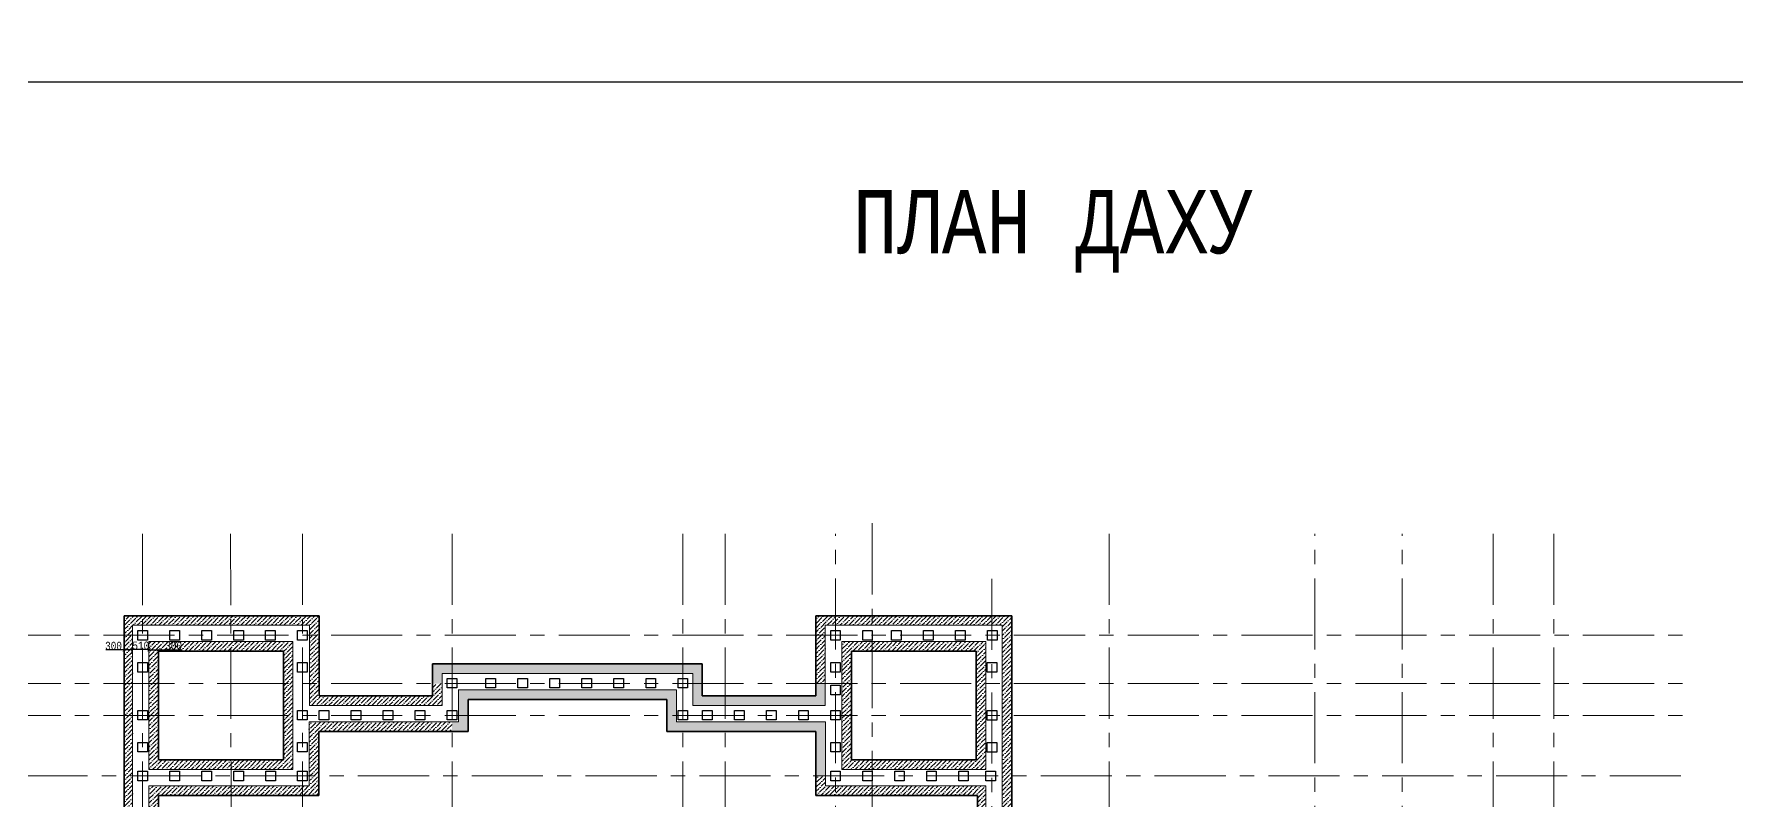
# Model space of a CAD drawing. Header units: millimetres. Extents: x -689206 to 4969298, y -1019800 to 703299.
# Drawn here: x 939995 to 993201, y -337854 to -313889 of the extents above; entities that cross this region are included whole.
import ezdxf

# ---------------------------------------------------------------- set-up
doc = ezdxf.new("R2010")
doc.units = ezdxf.units.MM
doc.linetypes.add('осеваяX2', pattern=[101.6, 63.5, -12.7, 12.7, -12.7])
doc.layers.add('внешняярамка', color=7, linetype='Continuous', lineweight=5, plot=False)
for name, color, linetype, lineweight in [('Відомість заповнення дверних та віконних прорізів', 7, 'Continuous', 5), ('РАЗМЕРЫ', 7, 'Continuous', 9), ('стены', 7, 'Continuous', 20), ('Штамп', 7, 'Continuous', 5)]:
    doc.layers.add(name, color=color, linetype=linetype, lineweight=lineweight)
doc.styles.add('Аннотативный', font='isocteur.ttf', dxfattribs={"width": 0.7, "height": 250})
doc.dimstyles.new('Аннотативный', dxfattribs={"dimscale": 0, "dimtxt": 250, "dimasz": 100, "dimexe": 1.25, "dimexo": 0.625, "dimtad": 1, "dimdec": 0, "dimtxsty": 'Аннотативный', "dimblk": 'ARCHTICK', "dimcen": 2.5, "dimadec": 0, "dimazin": 0, "dimtfac": 1, "dimtdec": 0, "dimtmove": 0, "dimatfit": 3, "dimfxl": 1, "dimarcsym": 0})
pattern_1 = [(45, (-17702.99, -1478.19), (50.513941, 185.2177825), [238.125, -47.625, 0, -47.625])]

# ---------------------------------------------------------------- blocks, each defined once
blk = doc.blocks.new('_ArchTick')
at = {"color": 0, "linetype": 'ByBlock', "const_width": 0.15}
blk.add_lwpolyline([(-0.5, -0.5), (0.5, 0.5)], dxfattribs=at)
blk = doc.blocks.new('*D2489')
at = {"layer": 'Defpoints', "color": 0, "lineweight": 5, "ltscale": 35, "transparency": 16777216}
for p in [(943585, -333128), (943585, -333128), (943885, -333174)]:
    blk.add_point(p, dxfattribs=at)
at = {"layer": 'РАЗМЕРЫ', "color": 0, "lineweight": -2, "ltscale": 35, "transparency": 16777216}
for p, q in [((943585, -333128), (943885, -333128)), ((943585, -333129), (943585, -333129)), ((943885, -333173), (943885, -333127)), ((943885, -333128), (944594, -333128))]:
    blk.add_line(p, q, dxfattribs=at)
at = {"layer": 'РАЗМЕРЫ', "color": 0, "lineweight": -2, "ltscale": 35, "transparency": 16777216, "xscale": 100, "yscale": 100, "zscale": 100, "rotation": 180}
blk.add_blockref('_ArchTick', (943585, -333128), dxfattribs=at)
at = {"layer": 'РАЗМЕРЫ', "color": 0, "lineweight": -2, "ltscale": 35, "transparency": 16777216, "xscale": 100, "yscale": 100, "zscale": 100}
blk.add_blockref('_ArchTick', (943885, -333128), dxfattribs=at)
at = {"layer": 'РАЗМЕРЫ', "color": 0, "lineweight": 20, "ltscale": 35, "transparency": 16777216, "insert": (944357, -333003), "char_height": 250, "attachment_point": 5, "style": 'Аннотативный'}
blk.add_mtext('300', dxfattribs=at)
blk = doc.blocks.new('*D2490')
at = {"layer": 'Defpoints', "color": 0, "lineweight": 5, "ltscale": 35, "transparency": 16777216}
for p in [(942815, -333133), (942815, -333258), (943075, -333258)]:
    blk.add_point(p, dxfattribs=at)
at = {"layer": 'РАЗМЕРЫ', "color": 0, "lineweight": -2, "ltscale": 35, "transparency": 16777216}
for p, q in [((942815, -333133), (942241, -333133)), ((942815, -333258), (942815, -333131)), ((943075, -333133), (942815, -333133)), ((943075, -333258), (943075, -333131))]:
    blk.add_line(p, q, dxfattribs=at)
at = {"layer": 'РАЗМЕРЫ', "color": 0, "lineweight": -2, "ltscale": 35, "transparency": 16777216, "xscale": 100, "yscale": 100, "zscale": 100, "rotation": 180}
blk.add_blockref('_ArchTick', (942815, -333133), dxfattribs=at)
at = {"layer": 'РАЗМЕРЫ', "color": 0, "lineweight": -2, "ltscale": 35, "transparency": 16777216, "xscale": 100, "yscale": 100, "zscale": 100}
blk.add_blockref('_ArchTick', (943075, -333133), dxfattribs=at)
at = {"layer": 'РАЗМЕРЫ', "color": 0, "lineweight": 20, "ltscale": 35, "transparency": 16777216, "insert": (942478, -333007), "char_height": 250, "attachment_point": 5, "style": 'Аннотативный'}
blk.add_mtext('300', dxfattribs=at)
blk = doc.blocks.new('*D2491')
at = {"layer": 'Defpoints', "color": 0, "lineweight": 5, "ltscale": 35, "transparency": 16777216}
for p in [(943075, -333124), (943075, -333133), (943585, -333175)]:
    blk.add_point(p, dxfattribs=at)
at = {"layer": 'РАЗМЕРЫ', "color": 0, "lineweight": -2, "ltscale": 35, "transparency": 16777216}
for p, q in [((943075, -333132), (943075, -333123)), ((943585, -333124), (943075, -333124)), ((943585, -333174), (943585, -333123))]:
    blk.add_line(p, q, dxfattribs=at)
at = {"layer": 'РАЗМЕРЫ', "color": 0, "lineweight": -2, "ltscale": 35, "transparency": 16777216, "xscale": 100, "yscale": 100, "zscale": 100, "rotation": 180}
blk.add_blockref('_ArchTick', (943075, -333124), dxfattribs=at)
at = {"layer": 'РАЗМЕРЫ', "color": 0, "lineweight": -2, "ltscale": 35, "transparency": 16777216, "xscale": 100, "yscale": 100, "zscale": 100}
blk.add_blockref('_ArchTick', (943585, -333124), dxfattribs=at)
at = {"layer": 'РАЗМЕРЫ', "color": 0, "lineweight": 20, "ltscale": 35, "transparency": 16777216, "insert": (943330, -332999), "char_height": 250, "attachment_point": 5, "style": 'Аннотативный'}
blk.add_mtext('510', dxfattribs=at)

msp = doc.modelspace()

# ---------------------------------------------------------------- hatches: boundary and pattern name
at = {"layer": 'РАЗМЕРЫ', "lineweight": 5, "ltscale": 35}
h = msp.add_hatch(dxfattribs=at)
h.set_pattern_fill('ANSI36', color=0, scale=30)
h.set_pattern_definition(pattern_1)
h.paths.add_polyline_path([(946142.5, -332873.8), (943585, -332873.8), (943585, -333084.8), (943585, -334183.8), (943885, -334183.8), (943885, -333173.8), (946143, -333173.8)])
h.paths.add_polyline_path([(943885, -334183.8), (943585, -334183.8), (943585, -335183.8), (943885, -335183.8)])
h.paths.add_polyline_path([(943075, -334183.8), (942815.2, -334183.8), (942815.2, -335183.8), (943075, -335183.8)])
h.paths.add_polyline_path([(943075, -332674.7), (942815.2, -332674.7), (942815.2, -334183.8), (943075, -334183.8)])
h.paths.add_polyline_path([(943385, -332065.9), (942815.2, -332065.9), (942815.2, -332365.9), (942815.2, -332674.7), (943075, -332674.7), (943075, -332365.9), (943385, -332365.9)])
h.paths.add_polyline_path([(946141.2, -332065.9), (943385, -332065.9), (943385, -332365.9), (946141.7, -332365.9)])
h.paths.add_polyline_path([(948381.1, -332065.9), (946141.2, -332065.9), (946141.7, -332365.9), (948381.1, -332365.9)])
h.paths.add_polyline_path([(948085.1, -332873.8), (946142.5, -332873.8), (946143, -333173.8), (947785.1, -333173.8), (947785.1, -334183.8), (948085.1, -334183.8)])
h.paths.add_polyline_path([(948085.1, -334183.8), (947785.1, -334183.8), (947785.1, -335183.8), (948085.1, -335183.8)])
h.paths.add_polyline_path([(948903.1, -334183.8), (948603.1, -334183.8), (948603.1, -334873.9), (952745.1, -334873.9), (952745.1, -334183.8), (952445.1, -334183.8), (952445.1, -334573.9), (948903.1, -334573.9)])
h.paths.add_polyline_path([(948903.1, -332674.8), (948603.1, -332674.8), (948603.1, -334183.8), (948903.1, -334183.8)])
h.paths.add_polyline_path([(948903.1, -332065.9), (948603.1, -332065.9), (948381.1, -332065.9), (948381.1, -332365.9), (948603.1, -332365.9), (948603.1, -332674.8), (948903.1, -332674.8)])
h.paths.add_polyline_path([(944005.8, -333290), (944708.3, -333290), (944708.3, -332690), (944005.8, -332690)], flags=9)
h = msp.add_hatch(dxfattribs=at)
h.set_pattern_fill('ANSI36', color=0, scale=30)
h.set_pattern_definition(pattern_1)
h.paths.add_polyline_path([(966184.8, -332365.9), (966184.8, -332065.9), (965035.1, -332065.9), (965035.1, -332365.9)])
h.paths.add_polyline_path([(964717.1, -332365.9), (965035.1, -332365.9), (965035.1, -332065.9), (964417.1, -332065.9), (964417.1, -332365.9), (964417.1, -332675.1), (964717.1, -332675.1)])
h.paths.add_polyline_path([(964417.1, -334183.8), (964717.1, -334183.8), (964717.1, -332675.1), (964417.1, -332675.1)])
h.paths.add_polyline_path([(965235.1, -334183.8), (965535.1, -334183.8), (965535.1, -333173.8), (966184.8, -333173.8), (966184.8, -332873.8), (965235.1, -332873.8)])
h.paths.add_polyline_path([(966184.8, -333173.8), (969435.1, -333173.8), (969435.1, -334183.8), (969735.1, -334183.8), (969735.1, -332875.9), (969411.1, -332875.9), (966184.8, -332874.3)])
h.paths.add_polyline_path([(966184.8, -332065.9), (966184.8, -332365.9), (969925.1, -332365.9), (969925.1, -332065.9)])
h.paths.add_polyline_path([(970245.1, -332365.9), (970245.1, -332675.2), (970545.1, -332675.2), (970545.1, -332065.9), (970245.1, -332065.9), (969925.1, -332065.9), (969925.1, -332365.9)])
h.paths.add_polyline_path([(970245.2, -334183.8), (970545.1, -334183.8), (970545.1, -332675.2), (970245.1, -332675.2)])
h.paths.add_polyline_path([(969735.1, -334183.8), (969435.1, -334183.8), (969435.1, -335183.8), (969735.1, -335183.8)])
h.paths.add_polyline_path([(970545.1, -334183.8), (970245.2, -334183.8), (970245.3, -335183.8), (970545.1, -335183.8)])
h.paths.add_polyline_path([(970245.3, -335183.8), (970245.5, -337073.8), (970545.1, -337073.8), (970545.1, -335183.8)])
h.paths.add_polyline_path([(969735.1, -335183.8), (969435.1, -335183.8), (969435.1, -336573.8), (966184.8, -336573.8), (966184.8, -336873.8), (969735.1, -336873.8)])
h.paths.add_polyline_path([(969735.1, -337383.8), (966184.8, -337383.8), (966184.8, -337683.8), (969477.2, -337683.8), (969478.5, -338875.9), (969735.1, -338875.9)])
h.paths.add_polyline_path([(970545.1, -337073.8), (970245.5, -337073.8), (970245.6, -338875.9), (970545.1, -338875.9)])
h.paths.add_polyline_path([(966184.8, -337383.8), (965035.1, -337383.8), (965035.1, -337683.8), (966184.8, -337683.8)])
h.paths.add_polyline_path([(966184.8, -336873.8), (966184.8, -336573.8), (965535.1, -336573.8), (965535.1, -335183.8), (965235.1, -335183.8), (965235.1, -336873.8)])
h.paths.add_polyline_path([(965535.1, -335183.8), (965535.1, -334183.8), (965235.1, -334183.8), (965235.1, -335183.8)])
h.paths.add_polyline_path([(965035.1, -337683.8), (965035.1, -337383.8), (964725.1, -337383.8), (964725.1, -337073.8), (964425.1, -337073.8), (964425.1, -337683.8), (964725.1, -337683.8)])
h = msp.add_hatch(dxfattribs=at)
h.set_pattern_fill('ANSI36', color=0, scale=30)
h.set_pattern_definition(pattern_1)
h.paths.add_polyline_path([(953055.1, -333573.8), (952445.1, -333573.8), (952445.1, -333873.8), (952445.1, -334183.8), (952745.1, -334183.8), (952745.1, -333873.8), (953055.1, -333873.8)])
h.paths.add_polyline_path([(953555.1, -335383.8), (953555.1, -335183.8), (953255.1, -335183.8), (953255.1, -335383.8), (953055.1, -335383.8), (953055.1, -335683.8), (953555.1, -335683.8)])
h.paths.add_polyline_path([(953555.1, -334683.8), (959765.1, -334683.8), (959765.1, -335183.8), (960065.1, -335183.8), (960065.1, -334383.8), (956285.1, -334383.8), (953255.1, -334383.8), (953255.1, -335183.8), (953555.1, -335183.8)])
h.paths.add_polyline_path([(960265.1, -333573.8), (953055.1, -333573.8), (953055.1, -333873.8), (960265.1, -333873.8)])
h.paths.add_polyline_path([(960875.1, -333573.8), (960575.1, -333573.8), (960265.1, -333573.8), (960265.1, -333873.8), (960575.1, -333873.8), (960575.1, -334183.8), (960875.1, -334183.8)])
h.paths.add_polyline_path([(961585, -334573.9), (960875.1, -334573.9), (960875.1, -334183.8), (960575.1, -334183.8), (960575.1, -334873.9), (961585, -334873.9)])
h.paths.add_polyline_path([(960265.1, -335383.8), (960065.1, -335383.8), (960065.1, -335183.8), (959765.1, -335183.8), (959765.1, -335683.8), (960065.1, -335683.8), (960265.1, -335683.8)])
h.paths.add_polyline_path([(961585, -335383.8), (960265.1, -335383.8), (960265.1, -335683.8), (961585, -335683.8)])
h.paths.add_polyline_path([(964725.1, -335383.8), (961585, -335383.8), (961585, -335683.8), (964425.1, -335683.8), (964425.1, -337073.8), (964725.1, -337073.8)])
h.paths.add_polyline_path([(964717.1, -334183.8), (964417.1, -334183.8), (964417.1, -334573.9), (961585, -334573.9), (961585, -334873.9), (964717.1, -334873.9)])
h = msp.add_hatch(dxfattribs=at)
h.set_pattern_fill('ANSI36', color=0, scale=30)
h.set_pattern_definition(pattern_1)
h.paths.add_polyline_path([(943885, -335183.8), (943585, -335183.8), (943585, -336873.8), (946149, -336873.8), (946148.5, -336573.8), (943885, -336573.8)])
h.paths.add_polyline_path([(943075, -335183.8), (942815.2, -335183.8), (942815.2, -337073.8), (943075, -337073.8)])
h.paths.add_polyline_path([(943075, -337616), (943075, -337073.8), (942815.2, -337073.8), (942815.2, -338875.9), (943075, -338875.9)])
h.paths.add_polyline_path([(943885, -337683.8), (946150.3, -337683.8), (946149.8, -337383.8), (943585, -337383.8), (943585, -338875.9), (943885, -338875.9)])
h.paths.add_polyline_path([(948085.1, -335183.8), (947785.1, -335183.8), (947785.1, -336573.8), (946148.5, -336573.8), (946149, -336873.8), (948085.1, -336873.8)])
h.paths.add_polyline_path([(948381, -337383.8), (946149.8, -337383.8), (946150.3, -337683.8), (948381, -337683.8)])
h.paths.add_polyline_path([(948895.1, -337383.8), (948895.1, -337073.8), (948595.1, -337073.8), (948595.1, -337383.8), (948381, -337383.8), (948381, -337683.8), (948895.1, -337683.8)])
h.paths.add_polyline_path([(948895.1, -335683.8), (953055.1, -335683.8), (953055.1, -335383.8), (948595.1, -335383.8), (948595.1, -337073.8), (948895.1, -337073.8)])

# ---------------------------------------------------------------- linework, layer by layer
at = {"layer": 'внешняярамка', "lineweight": 5, "ltscale": 50, "const_width": 3}
msp.add_lwpolyline([(912340, -402918.3), (1038238.7, -402918.3), (1038238.7, -313890), (912340, -313890), (912340, -402918.3)], dxfattribs=at)
at = {"layer": 'РАЗМЕРЫ', "linetype": 'осеваяX2', "lineweight": 5, "ltscale": 35}
for p, q in [((966184.8, -329178.2), (966184.8, -379348.2)), ((946137.1, -329510.5), (946217.2, -379348.2)), ((948381.1, -329506.9), (948380.5, -379348.3)), ((953055.1, -329506.9), (953055.1, -379348.2)), ((960265.1, -329506.9), (960265.1, -379348.2)), ((965035.1, -379348.2), (965035.1, -329506.9)), ((980014.9, -379348.2), (980014.9, -329506.9)), ((982737.3, -379348.2), (982737.3, -329506.9)), ((987476.5, -329506.9), (987476.5, -379348.2)), ((924382.3, -332674.4), (991585, -332675.6)), ((991452.3, -337073.8), (924382.3, -337073.8))]:
    msp.add_line(p, q, dxfattribs=at)
at = {"layer": 'РАЗМЕРЫ', "lineweight": 35, "ltscale": 35}
for p, q in [((942815.2, -332365.9), (942815.2, -332065.9)), ((942815.2, -332065.9), (948603.1, -332065.9)), ((942815.2, -340049.1), (942815.2, -332365.9)), ((948603.1, -332065.9), (948903.1, -332065.9)), ((948903.1, -332065.9), (948903.1, -334573.9)), ((964417.1, -332365.9), (964417.1, -332065.9)), ((964417.1, -332065.9), (970245.1, -332065.9)), ((964417.1, -334573.9), (964417.1, -332365.9)), ((970245.1, -332065.9), (970545.1, -332065.9)), ((970545.1, -332065.9), (970545.1, -339425.3)), ((943885, -333173.8), (943885, -336573.8)), ((947785.1, -333173.8), (943885, -333173.8)), ((947785.1, -336573.8), (947785.1, -333173.8)), ((952445.1, -333873.8), (952445.1, -333573.8)), ((952445.1, -333573.8), (960575.1, -333573.8)), ((960575.1, -333573.8), (960875.1, -333573.8)), ((960875.1, -333573.8), (960875.1, -334573.9)), ((952445.1, -334573.9), (952445.1, -333873.8)), ((948903.1, -334573.9), (952445.1, -334573.9)), ((960875.1, -334573.9), (964417.1, -334573.9)), ((959765.1, -334683.8), (953555.1, -334683.8)), ((953555.1, -334683.8), (953555.1, -335383.8)), ((959765.1, -335683.8), (959765.1, -334683.8)), ((953555.1, -335683.8), (948895.1, -335683.8)), ((948895.1, -335683.8), (948895.1, -337383.8)), ((953555.1, -335383.8), (953555.1, -335683.8)), ((960065.1, -335683.8), (959765.1, -335683.8)), ((964425.1, -335683.8), (960065.1, -335683.8)), ((964425.1, -337683.8), (964425.1, -335683.8)), ((943885, -336573.8), (947785.1, -336573.8)), ((948895.1, -337683.8), (943885, -337683.8)), ((943885, -337683.8), (943885, -339657.3)), ((948895.1, -337383.8), (948895.1, -337683.8)), ((964725.1, -337683.8), (964425.1, -337683.8))]:
    msp.add_line(p, q, dxfattribs=at)
at = {"layer": 'РАЗМЕРЫ', "linetype": 'ByBlock', "lineweight": 9, "ltscale": 35}
for p, q in [((969735.1, -332365.9), (969735.1, -332363.8)), ((965987.1, -332873.8), (965987.1, -332875.9)), ((967257.1, -332873.8), (967257.1, -332875.9)), ((968527.1, -332873.8), (968527.1, -332875.9)), ((954525.1, -334383.8), (954525.1, -334373.8)), ((955795.1, -334373.8), (955795.1, -334383.8)), ((957065.1, -334383.8), (957065.1, -334373.8)), ((958335.1, -334373.8), (958335.1, -334383.8)), ((958335.1, -334383.8), (958335.1, -334373.8)), ((959605.1, -334373.8), (959605.1, -334383.8))]:
    msp.add_line(p, q, dxfattribs=at)
at = {"layer": 'РАЗМЕРЫ', "linetype": 'ByBlock', "lineweight": 15}
msp.add_line((943585, -332873.8), (948085.1, -332873.8), dxfattribs=at)
at = {"layer": 'РАЗМЕРЫ', "linetype": 'ByBlock', "lineweight": 15, "ltscale": 35}
msp.add_line((953255.1, -335383.8), (953255.1, -334373.8), dxfattribs=at)
at = {"layer": 'стены', "linetype": 'осеваяX2', "lineweight": 5, "ltscale": 35}
for p, q in [((943385, -329510.5), (943385, -379348.2)), ((961585, -329506.9), (961585, -379348.2)), ((973585, -329506.9), (973585, -379348.2)), ((985585, -329506.9), (985585, -379348.2)), ((969925.1, -330908.4), (969925.1, -379348.2)), ((924382.3, -334183.8), (991585, -334183.8)), ((924382.3, -335183.8), (991585, -335183.8))]:
    msp.add_line(p, q, dxfattribs=at)
at = {"layer": 'стены', "lineweight": 15}
for p, q in [((943075, -337616), (943075, -332365.9)), ((943075, -332365.9), (948603.1, -332365.9)), ((948603.1, -332365.9), (948603.1, -334873.9)), ((943585, -336873.8), (943585, -332873.8)), ((948085.1, -332873.8), (948085.1, -336873.8)), ((952745.1, -333873.8), (960575.1, -333873.8)), ((952745.1, -333873.8), (952745.1, -334873.9)), ((960575.1, -334873.9), (960575.1, -333873.8)), ((953255.1, -334383.8), (956285.1, -334383.8)), ((956285.1, -334383.8), (960065.1, -334383.8)), ((960065.1, -335383.8), (960065.1, -334383.8)), ((948603.1, -334873.9), (952745.1, -334873.9)), ((964717.1, -334873.9), (960575.1, -334873.9)), ((948595.1, -337383.8), (948595.1, -335383.8)), ((948595.1, -335383.8), (953255.1, -335383.8)), ((964725.1, -335383.8), (960065.1, -335383.8)), ((948085.1, -336873.8), (943585, -336873.8)), ((943075, -339899.1), (943075, -337616)), ((943585, -337383.8), (948595.1, -337383.8)), ((943585, -337383.8), (943585, -339708.9))]:
    msp.add_line(p, q, dxfattribs=at)
at = {"layer": 'стены', "lineweight": 13}
for p, q in [((970245.1, -332365.9), (964717.1, -332365.9)), ((964717.1, -332365.9), (964717.1, -334873.9)), ((970245.6, -339776.1), (970245.1, -332365.9)), ((965235.1, -332873.8), (965235.1, -336873.8)), ((965235.1, -332873.8), (969735.1, -332873.8)), ((969735.1, -332875.9), (969411.1, -332875.9)), ((969735.1, -332875.9), (969735.1, -336873.8)), ((964725.1, -337383.8), (964725.1, -335383.8)), ((965235.1, -336873.8), (969735.1, -336873.8)), ((969735.1, -337383.8), (964725.1, -337383.8)), ((969735.1, -337383.8), (969735.1, -339633.8))]:
    msp.add_line(p, q, dxfattribs=at)
at = {"layer": 'стены'}
for p, q in [((943585, -332873.8), (943585, -333084.8)), ((965235.1, -336873.8), (965387.1, -336873.8))]:
    msp.add_line(p, q, dxfattribs=at)
at = {"layer": 'стены', "lineweight": 35}
for p, q in [((965535.1, -333173.8), (969435.1, -333173.8)), ((965535.1, -333173.8), (965535.1, -336573.8)), ((969435.1, -333173.8), (969435.1, -336573.8)), ((965535.1, -336573.8), (969435.1, -336573.8)), ((969477.2, -337683.8), (964725.1, -337683.8)), ((969477.2, -337683.8), (969479.2, -339498.2))]:
    msp.add_line(p, q, dxfattribs=at)
at = {"layer": 'стены', "lineweight": 25}
for points in [[(943235, -332524.4), (943535, -332524.4), (943535, -332824.4), (943235, -332824.4)], [(944235, -332525), (944535, -332525), (944535, -332825), (944235, -332825)], [(945235, -332524.4), (945535, -332524.4), (945535, -332824.4), (945235, -332824.4)], [(946235, -332525.1), (946535, -332525.1), (946535, -332825.1), (946235, -332825.1)], [(947231.1, -332524.4), (947531.1, -332524.4), (947531.1, -332824.4), (947231.1, -332824.4)], [(948231.1, -332524.4), (948531.1, -332524.4), (948531.1, -332824.4), (948231.1, -332824.4)], [(964885.1, -332525.1), (965185.1, -332525.1), (965185.1, -332825.1), (964885.1, -332825.1)], [(965885.1, -332525.1), (966185.1, -332525.1), (966185.1, -332825.1), (965885.1, -332825.1)], [(966783.1, -332525.7), (967083.1, -332525.7), (967083.1, -332825.7), (966783.1, -332825.7)], [(967783.1, -332525.7), (968083.1, -332525.7), (968083.1, -332825.7), (967783.1, -332825.7)], [(968783.1, -332525.7), (969083.1, -332525.7), (969083.1, -332825.7), (968783.1, -332825.7)], [(969783.1, -332525.7), (970083.1, -332525.7), (970083.1, -332825.7), (969783.1, -332825.7)], [(943235, -333524.4), (943535, -333524.4), (943535, -333824.4), (943235, -333824.4)], [(948231.1, -333524.4), (948531.1, -333524.4), (948531.1, -333824.4), (948231.1, -333824.4)], [(964885.1, -333525.1), (965185.1, -333525.1), (965185.1, -333825.1), (964885.1, -333825.1)], [(969775.1, -333525.2), (970075.1, -333525.2), (970075.1, -333825.2), (969775.1, -333825.2)], [(952905.1, -334023.8), (953205.1, -334023.8), (953205.1, -334323.8), (952905.1, -334323.8)], [(954115.1, -334023.8), (954415.1, -334023.8), (954415.1, -334323.8), (954115.1, -334323.8)], [(955115.1, -334023.8), (955415.1, -334023.8), (955415.1, -334323.8), (955115.1, -334323.8)], [(956115.1, -334023.8), (956415.1, -334023.8), (956415.1, -334323.8), (956115.1, -334323.8)], [(957115.1, -334023.8), (957415.1, -334023.8), (957415.1, -334323.8), (957115.1, -334323.8)], [(958115.1, -334023.8), (958415.1, -334023.8), (958415.1, -334323.8), (958115.1, -334323.8)], [(959115.1, -334023.8), (959415.1, -334023.8), (959415.1, -334323.8), (959115.1, -334323.8)], [(960115.1, -334023.8), (960415.1, -334023.8), (960415.1, -334323.8), (960115.1, -334323.8)], [(964885.1, -334238.2), (965185.1, -334238.2), (965185.1, -334538.2), (964885.1, -334538.2)], [(943235, -335023.8), (943535, -335023.8), (943535, -335323.8), (943235, -335323.8)], [(948231.1, -335023.8), (948531.1, -335023.8), (948531.1, -335323.8), (948231.1, -335323.8)], [(948905.1, -335023.8), (949205.1, -335023.8), (949205.1, -335323.8), (948905.1, -335323.8)], [(949905.1, -335023.8), (950205.1, -335023.8), (950205.1, -335323.8), (949905.1, -335323.8)], [(950905.1, -335023.8), (951205.1, -335023.8), (951205.1, -335323.8), (950905.1, -335323.8)], [(951905.1, -335023.8), (952205.1, -335023.8), (952205.1, -335323.8), (951905.1, -335323.8)], [(952905.1, -335023.8), (953205.1, -335023.8), (953205.1, -335323.8), (952905.1, -335323.8)], [(960115.1, -335023.8), (960415.1, -335023.8), (960415.1, -335323.8), (960115.1, -335323.8)], [(960885.1, -335023.8), (961185.1, -335023.8), (961185.1, -335323.8), (960885.1, -335323.8)], [(961885.1, -335023.8), (962185.1, -335023.8), (962185.1, -335323.8), (961885.1, -335323.8)], [(962885.1, -335023.8), (963185.1, -335023.8), (963185.1, -335323.8), (962885.1, -335323.8)], [(963885.1, -335023.8), (964185.1, -335023.8), (964185.1, -335323.8), (963885.1, -335323.8)], [(964885.1, -335023.8), (965185.1, -335023.8), (965185.1, -335323.8), (964885.1, -335323.8)], [(969775.1, -335024.6), (970075.1, -335024.6), (970075.1, -335324.6), (969775.1, -335324.6)], [(943235, -336023.8), (943535, -336023.8), (943535, -336323.8), (943235, -336323.8)], [(948231.1, -336023.8), (948531.1, -336023.8), (948531.1, -336323.8), (948231.1, -336323.8)], [(964885.1, -336023.8), (965185.1, -336023.8), (965185.1, -336323.8), (964885.1, -336323.8)], [(969775.1, -336024.6), (970075.1, -336024.6), (970075.1, -336324.6), (969775.1, -336324.6)], [(943235, -336923.8), (943535, -336923.8), (943535, -337223.8), (943235, -337223.8)], [(944235, -336923.8), (944535, -336923.8), (944535, -337223.8), (944235, -337223.8)], [(945235, -336923.8), (945535, -336923.8), (945535, -337223.8), (945235, -337223.8)], [(946235, -336923.8), (946535, -336923.8), (946535, -337223.8), (946235, -337223.8)], [(947235, -336923.8), (947535, -336923.8), (947535, -337223.8), (947235, -337223.8)], [(948231.1, -336923.8), (948531.1, -336923.8), (948531.1, -337223.8), (948231.1, -337223.8)], [(964885.1, -336923.8), (965185.1, -336923.8), (965185.1, -337223.8), (964885.1, -337223.8)], [(965885.1, -336923.8), (966185.1, -336923.8), (966185.1, -337223.8), (965885.1, -337223.8)], [(966885.1, -336923.8), (967185.1, -336923.8), (967185.1, -337223.8), (966885.1, -337223.8)], [(967885.1, -336923.8), (968185.1, -336923.8), (968185.1, -337223.8), (967885.1, -337223.8)], [(968885.1, -336923.8), (969185.1, -336923.8), (969185.1, -337223.8), (968885.1, -337223.8)], [(969735.1, -336923.8), (970035.1, -336923.8), (970035.1, -337223.8), (969735.1, -337223.8)]]:
    msp.add_lwpolyline(points, close=True, dxfattribs=at)
at = {"layer": 'Штамп', "lineweight": 30}
msp.add_lwpolyline([(918335.2, -401419.5), (1036739.9, -401419.5), (1036739.9, -315388.8), (918335.2, -315388.8)], close=True, dxfattribs=at)

# ---------------------------------------------------------------- texts
at = {"layer": 'Відомість заповнення дверних та віконних прорізів', "ltscale": 50, "insert": (965580, -318763.4), "char_height": 1981.6, "width": 41013.368, "attachment_point": 1, "style": 'Аннотативный'}
msp.add_mtext('ПЛАН ДАХУ', dxfattribs=at)

# ---------------------------------------------------------------- dimensions: what is measured, and where the dimension line sits
at = {"layer": 'РАЗМЕРЫ', "lineweight": 20, "ltscale": 35}
dim = msp.add_linear_dim(base=(942815.2, -333132.6), p1=(943075, -333258.2), p2=(942815.2, -333258.2), text='300', dimstyle='Аннотативный', dxfattribs=at)
dim.commit()
dim.dimension.update_dxf_attribs({"geometry": '*D2490', "text_midpoint": (942478.3, -333132.6), "dimtype": 160})
dim = msp.add_linear_dim(base=(943075, -333124.4), p1=(943585, -333175.1), p2=(943075, -333132.6), dimstyle='Аннотативный', dxfattribs=at)
dim.commit()
dim.dimension.update_dxf_attribs({"geometry": '*D2491', "text_midpoint": (943330, -332998.8)})
dim = msp.add_linear_dim(base=(943585, -333128.1), p1=(943885, -333173.8), p2=(943585, -333128.1), dimstyle='Аннотативный', dxfattribs=at)
dim.commit()
dim.dimension.update_dxf_attribs({"geometry": '*D2489', "text_midpoint": (944357, -333128.1), "dimtype": 160})

doc.saveas('drawing.dxf')
